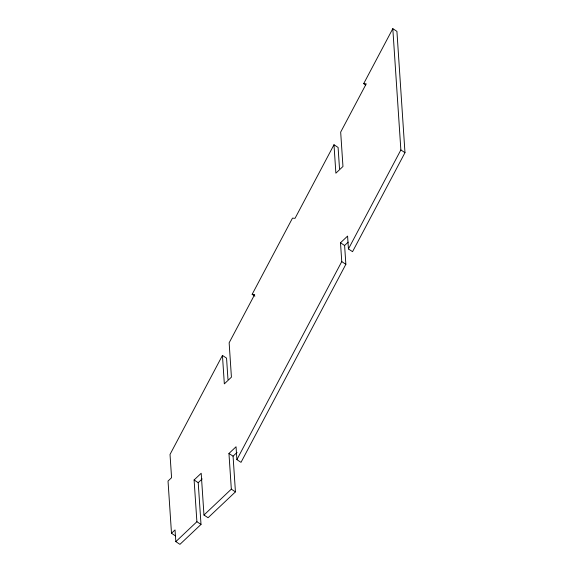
<?xml version="1.0" encoding="UTF-8"?>
<svg xmlns="http://www.w3.org/2000/svg" width="573" height="573" viewBox="0 0 573 573"><rect width="100%" height="100%" fill="white"/><g stroke="black" fill="none" stroke-linecap="round" stroke-linejoin="round"><path stroke-width="0.86" d="M254.892 296.134L252.156 294.321L292.495 218.127L295.031 218.334L333.987 144.747L338.099 147.462L339.51 168.791M365.746 85.005L363.69 83.644L392.806 28.65L396.917 31.365L404.975 152.662L352.545 251.676L348.441 248.961L347.589 236.083L340.498 242.787L341.752 261.603L236.9 459.639L241.011 462.354L345.856 264.318L344.609 245.502L348.148 242.15M227.968 379.469L226.557 358.139L222.446 355.425L170.023 454.439L171.571 477.71L168.025 481.062L171.492 533.277L175.603 535.991M348.441 248.961L400.864 149.947L392.806 28.65M202.197 478.906L198.215 482.681L201.008 524.431L179.943 544.35L175.839 541.635L196.897 521.716L194.104 479.966L201.195 473.262L203.967 515.034L208.071 517.748L235.439 491.87L233.068 456.18L237.05 452.405M203.967 515.034L231.327 489.156L228.956 453.465L236.047 446.761L236.9 459.639M171.492 533.277L175.037 529.925L175.839 541.635M363.69 83.644L366.226 83.851L340.677 132.105L342.962 166.485L335.878 173.189L333.987 144.747M252.156 294.321L254.684 294.529L229.143 342.783L231.42 377.163L224.337 383.867L222.446 355.425M400.864 149.947L404.975 152.662M340.498 242.787L344.609 245.502M341.752 261.603L345.856 264.318M228.956 453.465L233.068 456.18M231.327 489.156L235.439 491.87M194.104 479.966L198.215 482.681M196.897 521.716L201.008 524.431"/></g></svg>
